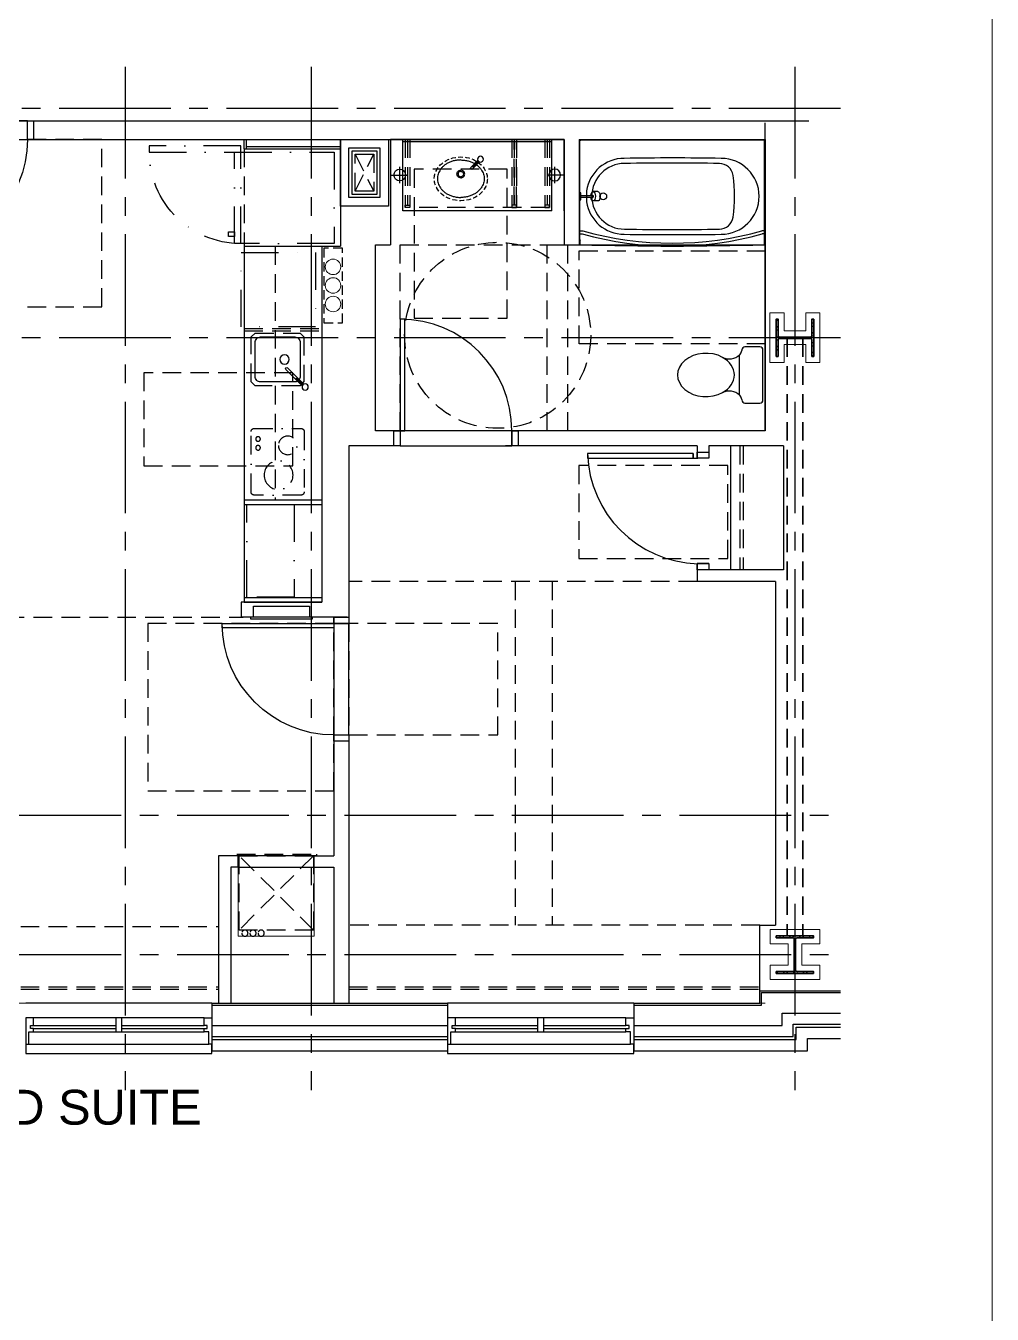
# Model space of a CAD drawing. Header units: inches. Extents: x 5995 to 10907, y 3795 to 5123.
# Drawn here: x 10595.7 to 10907.2, y 4210.2 to 4625.8 of the extents above; entities that cross this region are included whole.
import ezdxf
from ezdxf.enums import TextEntityAlignment as Align
from ezdxf.xclip import XClip

# ---------------------------------------------------------------- set-up
doc = ezdxf.new("R2010")
doc.units = ezdxf.units.IN
doc.header["$LTSCALE"] = 48
doc.header["$MEASUREMENT"] = 0
doc.header["$XCLIPFRAME"] = 0
for name, pattern in [('CENTER2', [1.125, 0.75, -0.125, 0.125, -0.125]), ('DASHDOT2', [0.5, 0.25, -0.125, 0, -0.125]), ('HIDDEN', [0.375, 0.25, -0.125]), ('HIDDEN2', [0.1875, 0.125, -0.0625]), ('PHANTOM2', [1.25, 0.625, -0.125, 0.125, -0.125, 0.125, -0.125])]:
    doc.linetypes.add(name, pattern=pattern)
for name, color, linetype in [('_0_Objects', 8, 'Continuous'), ('A-Door', 8, 'Continuous'), ('A-Door-Head', 8, 'Continuous'), ('A-Eqpm', 8, 'Continuous'), ('A-Eqpm-NIC', 8, 'DASHDOT2'), ('A-Flor-ADA', 8, 'PHANTOM2'), ('A-Flor-Case', 8, 'Continuous'), ('A-Flor-Case-Hidden', 8, 'HIDDEN2'), ('A-Flor-Outline', 8, 'Continuous'), ('A-Flor-Ovhd', 8, 'HIDDEN2'), ('A-Flor-Pfix', 8, 'Continuous'), ('A-Flor-Soffit', 8, 'HIDDEN2'), ('A-Flor-Spcl', 8, 'Continuous'), ('A-Flor-Wall Mtd Fixture', 8, 'Continuous'), ('A-Glaz', 8, 'Continuous'), ('A-Glaz-Sill', 8, 'Continuous'), ('A-Grid(3-32)', 8, 'CENTER2'), ('A-HVAC', 8, 'HIDDEN2'), ('A-Wall-Full', 8, 'Continuous'), ('A-Wall-Hatch', 8, 'Continuous')]:
    doc.layers.add(name, color=color, linetype=linetype)
for name, color, linetype, lineweight in [('A-Detl-Hatch', 8, 'Continuous', 18), ('G-Anno-Ttlb', 8, 'Continuous', 50), ('G-Anno-Ttlb @ 12', 8, 'Continuous', 50), ('G-Anno-Ttlb @ 24', 8, 'Continuous', 50), ('G-Anno-Ttlb @ 48', 8, 'Continuous', 50), ('G-Anno-Ttlb @ 96', 8, 'Continuous', 50), ('S-Detl-Hatch', 8, 'Continuous', 18), ('S-Detl-Wide', 8, 'Continuous', 35)]:
    doc.layers.add(name, color=color, linetype=linetype, lineweight=lineweight)
doc.layers.add('G-Anno-Nplt', color=8, linetype='Continuous', lineweight=18, plot=False)
doc.layers.add('G-Anno-View', color=8, linetype='Continuous', lineweight=18, plot=False)
doc.styles.add('RomanS', font='arial.ttf')
doc.styles.get("Standard").update_dxf_attribs({"font": 'arial.ttf'})

# ---------------------------------------------------------------- blocks, each defined once
blk = doc.blocks.new('36in door')
blk.add_lwpolyline([(-1.5, -36), (0, -36), (0, 0), (-1.5, 0)], close=True)
blk.add_arc((0, 0), 36, 180, 270)
blk = doc.blocks.new('kitchen faucet')
for p, q in [((0.93, 0.38), (8.38, 0.38)), ((1, 0.12), (4, 0.12)), ((4, -0.12), (4, 0.12)), ((0.93, -0.38), (8.38, -0.38)), ((1, -0.12), (4, -0.12))]:
    blk.add_line(p, q)
blk.add_circle((0, 0), 1)
blk.add_arc((8.38, 0), 0.375, 270, 90)
blk = doc.blocks.new('kitchen sink')
blk.add_lwpolyline([(-14.94, -6.97, 0.143329), (-14, -7.25), (-3, -7.25, 0.414214), (-1.25, -5.5), (-1.25, 5.5, 0.414214), (-3, 7.25), (-14, 7.25, 0.414214), (-15.75, 5.5), (-15.75, -5.5, 0.143329), (-15.47, -6.44, 0.143329)], format="xyb")
blk.add_circle((-10.75, 0), 1.5)
at = {"layer": 'A-Flor-Case-Hidden'}
for p, q in [((-15.75, 8.5), (-17, 7.25)), ((-1.25, 8.5), (0, 7.25)), ((-16.64, -7.61), (-17, -7.25)), ((-15.75, -8.5), (-16.11, -8.14)), ((-1.25, -8.5), (0, -7.25))]:
    blk.add_line(p, q, dxfattribs=at)
for points in [[(-1.25, 8.5), (-15.75, 8.5)], [(-17, 7.25), (-17, -7.25)], [(0, -7.25), (0, 7.25)], [(-15.75, -8.5), (-1.25, -8.5)]]:
    blk.add_lwpolyline(points, dxfattribs=at)
at = {"rotation": 45.00000000000001}
blk.add_blockref('kitchen faucet', (-17.38, -8.88), dxfattribs=at)
blk = doc.blocks.new('cooktop')
at = {"ltscale": 0.5}
blk.add_lwpolyline([(-7.56, -21.5), (7.56, -21.5, 0.414214), (8.56, -20.5), (8.56, -1, 0.414214), (7.56, 0), (-7.56, 0, 0.414214), (-8.56, -1), (-8.56, -20.5, 0.414214)], format="xyb", close=True, dxfattribs=at)
for centre, radius in [((-3.27, -5.47), 3), ((6.32, -3.4), 0.75), ((6.32, -6.24), 0.75), ((-0.31, -15.05), 4.66)]:
    blk.add_circle(centre, radius, dxfattribs=at)
blk = doc.blocks.new('refrigerator')
blk.add_line((-30.125, 0), (-30.125, -29.5))
for points in [[(-32.125, -29.5), (0, -29.5), (0, 0), (-32.125, 0)], [(-34.125, -3.75), (-32.125, -3.75), (-32.125, -2.25), (-34.125, -2.25)], [(-59.625, -31.5), (-59.625, -29.5), (-30.125, -29.5), (-30.125, -31.5)]]:
    blk.add_lwpolyline(points, close=True)
blk.add_arc((-30.125, -29.5), 29.5, 90, 183.88744)
blk = doc.blocks.new('fridge cubby')
at = {"layer": 'A-Flor-Case'}
for p, q in [((-31, -31.5), (0, -31.5)), ((-31, -31.5), (-31, -34.5)), ((-30.25, -31.5), (-30.25, -34.5)), ((-30.25, -32.25), (0, -32.25))]:
    blk.add_line(p, q, dxfattribs=at)
at = {"layer": 'A-Flor-Ovhd'}
blk.add_line((-31, -31.5), (-31, 0.125), dxfattribs=at)
at = {"layer": 'A-Eqpm-NIC'}
blk.add_blockref('refrigerator', (-2, -0.875), dxfattribs=at)
blk = doc.blocks.new('ADA Kitchen')
at = {"layer": 'A-Eqpm-NIC'}
for points in [[(60.5, -8), (60.5, -32), (36.5, -32), (36.5, -8)], [(147.69, -14.93), (147.69, -30.18), (117.81, -30.18), (117.81, -14.93)]]:
    blk.add_lwpolyline(points, close=True, dxfattribs=at)
at = {"layer": 'A-Flor-Case'}
for p, q in [((34.5, -31), (34.5, -6)), ((116.25, -31), (116.25, -6)), ((117.75, -31), (117.75, -6)), ((147.75, -31), (147.75, -6)), ((149.25, -31), (149.25, -6)), ((34.5, -31), (149.25, -31))]:
    blk.add_line(p, q, dxfattribs=at)
at = {"layer": 'A-Flor-Case-Hidden'}
for p, q in [((61, -31), (61, -6)), ((61.75, -31), (61.75, -6))]:
    blk.add_line(p, q, dxfattribs=at)
at = {"layer": 'A-Flor-Ovhd'}
for q in [(34.5, -6), (116.25, -21)]:
    blk.add_line((34.5, -21), q, dxfattribs=at)
at = {"layer": 'A-Wall-Full'}
for p, q in [((0, 0), (34.5, 0)), ((0, -31), (0, 0)), ((34.5, -6), (34.5, 0)), ((34.5, -6), (149.25, -6))]:
    blk.add_line(p, q, dxfattribs=at)
at = {"extrusion": (0, 0, -1), "zscale": -1, "rotation": 90}
blk.add_blockref('fridge cubby', (-34.5, 0), dxfattribs=at)
at = {"layer": 'A-Eqpm-NIC', "extrusion": (0, 0, -1), "zscale": -1, "rotation": 270}
blk.add_blockref('cooktop', (-93.25, -20.25), dxfattribs=at)
at = {"layer": 'A-Flor-Pfix', "extrusion": (0, 0, -1), "zscale": -1, "rotation": 270}
blk.add_blockref('kitchen sink', (-71, -28.75), dxfattribs=at)
blk = doc.blocks.new('Plumbing Chase')
at = {"layer": 'A-Flor-Outline', "linetype": 'HIDDEN2', "ltscale": 0.5}
blk.add_lwpolyline([(0.625, 0), (6.625, 0), (6.625, 24), (0.625, 24)], close=True, dxfattribs=at)
at = {"layer": 'G-Anno-Nplt'}
for centre in [(3.625, 18), (3.625, 12), (3.625, 6)]:
    blk.add_circle(centre, 2.5, dxfattribs=at)
blk = doc.blocks.new('shower head')
for p, q in [((0.5, 0.25), (4.48, 0.25)), ((6.04, 1.5), (4.5, 1.5)), ((0.5, -0.25), (4.48, -0.25)), ((6.02, -1.5), (4.49, -1.5))]:
    blk.add_line(p, q)
blk.add_lwpolyline([(0, -1.12), (0.5, -1.12), (0.5, 1.12), (0, 1.12)], close=True)
at = {"extrusion": (0, 0, -1)}
for centre, start_param, end_param in [((4.5, 0), 4.878708, 10.826996), ((6.02, 0), 6.265998, 9.430839)]:
    blk.add_ellipse(centre, major_axis=(0, 1.5), ratio=0.483735, start_param=start_param, end_param=end_param, dxfattribs=at)
blk.add_open_spline([(4.48, 0.25), (4.49, 0.2), (4.49, 0.16), (4.49, 0.11), (4.5, 0.04), (4.5, -0.04), (4.49, -0.11), (4.49, -0.16), (4.49, -0.21), (4.48, -0.25)], degree=3, knots=[7.6339989, 7.6339989, 7.6339989, 7.6339989, 7.7552894, 7.7552894, 7.7552894, 7.9540134, 7.9540134, 7.9540134, 8.074038, 8.074038, 8.074038, 8.074038])
blk = doc.blocks.new('shower curtain rod')
for p, q in [((-59.75, 0), (-60, 0)), ((-59.75, -2.5), (-59.75, 0)), ((-0.25, 0), (0, 0)), ((-0.25, -2.5), (-0.25, 0)), ((-59.75, -2.5), (-60, -2.5)), ((-59.75, -0.75), (-58.86, -0.75)), ((-59.75, -1.75), (-59, -1.75)), ((-0.25, -0.75), (-1.14, -0.75)), ((-0.25, -1.75), (-1, -1.75)), ((-0.25, -2.5), (0, -2.5))]:
    blk.add_line(p, q)
for centre, radius, start, end in [((-30, 101.37), 107.12, 254.2934, 285.7066), ((-30, 101.34), 106.09, 254.2167, 285.7833)]:
    blk.add_arc(centre, radius, start, end)
blk = doc.blocks.new('ADA Tub')
for p, q in [((0.12, -32.25), (0.12, -0.31)), ((59.44, -0.12), (0.31, -0.12)), ((59.63, -32.25), (59.63, -0.31)), ((2.25, -16.5), (2.25, -20)), ((0.19, -33.86), (0.19, -32.36)), ((59.56, -33.86), (59.56, -32.36)), ((-0.07, -33.87), (59.81, -33.87))]:
    blk.add_line(p, q)
blk.add_circle((7.62, -18.25), 1.09)
for centre, radius, start, end in [((0.31, -0.31), 0.188, 90, 180), ((59.44, -0.31), 0.188, 0, 90), ((14.37, -18.25), 12.25, 90, 171.7868), ((14.5, -18.25), 10.59, 90, 180), ((30, -982.48), 976.6, 89.08325, 90.91675), ((29.77, -940.73), 933.2, 89.06218, 90.93782), ((45.05, -12.16), 4.5, 8.0478, 90), ((45.62, -18.25), 12.25, 270, 90), ((1.97, -18.25), 48, 351.9522, 8.0478), ((14.37, -18.25), 12.25, 188.2132, 270), ((14.5, -18.25), 10.59, 180, 270), ((29.77, 904.23), 933.2, 269.06218, 270.93782), ((45.05, -24.34), 4.5, 270, 351.9522), ((0.25, -32.25), 0.13, 180, 241.143), ((30, 945.98), 976.6, 269.08325, 270.91675), ((59.5, -32.25), 0.13, 298.857, 0), ((0.25, -33.69), 0.13, 246.6399, 270), ((29.87, 1136.13), 1170.38, 268.54955, 271.45045), ((59.81, -33.81), 0.06, 270, 0)]:
    blk.add_arc(centre, radius, start, end)
at = {"layer": 'A-Flor-Pfix'}
blk.add_blockref('shower head', (-0.13, -18.25), dxfattribs=at)
at = {"layer": 'A-Flor-Spcl'}
blk.add_blockref('shower curtain rod', (59.87, -28.62), dxfattribs=at)
blk = doc.blocks.new('Toiliet American Std Cadet Pro')
for p, q in [((5.84, 9.06), (1, 9.06)), ((0, 8.06), (0, -8.06)), ((6.84, 7.9), (6.84, 8.06)), ((7.53, 6.52), (7, 7.36)), ((7.69, -5.98), (7.69, 5.98)), ((6.84, -8.06), (6.84, -7.9)), ((7, -7.36), (7.53, -6.52)), ((1, -9.06), (5.84, -9.06))]:
    blk.add_line(p, q)
for centre, radius, start, end in [((1, 8.06), 1, 90, 180), ((5.84, 8.06), 1, 0, 90), ((7.84, 7.9), 1, 180, 212.4157), ((6.69, 5.98), 1, 0, 32.4157), ((10.89, 10.1), 4.91, 226.8784, 295.5831), ((1, -8.06), 1, 180, 270), ((5.84, -8.06), 1, 270, 0), ((7.84, -7.9), 1, 147.5844, 180), ((10.89, -10.1), 4.91, 64.417, 133.1217), ((6.69, -5.98), 1, 327.5844, 0)]:
    blk.add_arc(centre, radius, start, end)
for start_param, end_param in [(2.197169, 4.086017), (4.086017, 8.480354)]:
    blk.add_ellipse((18.39, 0), major_axis=(9.17, 0), ratio=0.762999, start_param=start_param, end_param=end_param)
blk = doc.blocks.new('34in door offset')
blk.add_lwpolyline([(5489.3, 909.53), (5523.3, 909.53), (5523.3, 911.03), (5489.3, 911.03)], close=True)
blk.add_lwpolyline([(5523.3, 911.03), (5523.3, 909.53), (5524.8, 909.53)])
blk.add_arc((5525.86, 912.09), 36.58, 181.6617, 268.3383)
blk = doc.blocks.new('wall sconce')
for p, q in [((-1, 0), (4.625, 0)), ((2, -2.625), (2, 2.625))]:
    blk.add_line(p, q)
blk.add_circle((2, 0), 1.875)
blk = doc.blocks.new('sink1915rear')
for p, q in [((-5.47, -4.01), (-3.08, -6.41)), ((-6, -4.54), (-3.61, -6.94)), ((-5.78, -4.41), (-3.96, -6.23)), ((-5.6, -4.24), (-3.78, -6.05)), ((-3.96, -6.23), (-3.78, -6.05)), ((-3.61, -6.94), (-3.08, -6.41))]:
    blk.add_line(p, q)
blk.add_circle((-6.35, -3.67), 0.938)
for points, knots in [([(0, -3.91), (-0.41, -3.93), (-1.23, -3.96), (-2.41, -4.2), (-3.48, -4.57), (-4.13, -4.89), (-4.43, -5.06)], [0, 0, 0, 0, 1.238365, 2.448444, 3.606048, 4.621257, 4.621257, 4.621257, 4.621257]), ([(-5.07, -5.48), (-5.16, -5.54), (-5.5, -5.8), (-6.03, -6.29), (-6.6, -6.99), (-7.03, -7.71), (-7.32, -8.45), (-7.5, -9.2), (-7.56, -9.95), (-7.5, -10.7), (-7.32, -11.45), (-7.03, -12.19), (-6.6, -12.91), (-6.03, -13.61), (-5.33, -14.26), (-4.48, -14.84), (-3.5, -15.33), (-2.41, -15.7), (-1.23, -15.95), (-0.41, -15.98), (0, -15.99)], [5.387657, 5.387657, 5.387657, 5.387657, 5.72094, 6.671915, 7.55893, 8.391939, 9.182354, 9.943851, 10.690053, 11.436458, 12.198524, 12.989815, 13.823917, 14.712127, 15.664288, 16.687236, 17.780855, 18.938437, 20.147416, 21.38303, 21.38303, 21.38303, 21.38303])]:
    blk.add_open_spline(points, degree=3, knots=knots)
for points in [[(0, -3.91), (1.24, -3.99), (2.42, -4.23), (3.52, -4.61), (4.49, -5.1), (5.33, -5.68), (6.03, -6.32), (6.59, -7.01), (7.01, -7.73), (7.31, -8.46), (7.48, -9.21), (7.54, -9.95), (7.48, -10.69), (7.31, -11.44), (7.01, -12.17), (6.59, -12.89), (6.03, -13.58), (5.33, -14.22), (4.49, -14.81), (3.51, -15.3), (2.42, -15.67), (1.23, -15.91), (0, -15.99)], [(0, -9.7), (-0.48, -9.61), (-0.88, -9.34), (-1.15, -8.93), (-1.25, -8.45), (-1.15, -7.97), (-0.88, -7.57), (-0.48, -7.3), (0, -7.2)], [(0, -7.58), (-0.33, -7.64), (-0.62, -7.83), (-0.81, -8.12), (-0.87, -8.45), (-0.81, -8.79), (-0.62, -9.07), (-0.33, -9.26), (0, -9.33)], [(0, -9.7), (0.48, -9.61), (0.88, -9.34), (1.15, -8.93), (1.25, -8.45), (1.15, -7.97), (0.88, -7.57), (0.48, -7.3), (0, -7.2)], [(0, -7.58), (0.33, -7.64), (0.62, -7.83), (0.81, -8.12), (0.88, -8.45), (0.81, -8.79), (0.62, -9.07), (0.33, -9.26), (0, -9.33)]]:
    blk.add_spline(points, degree=3)
at = {"layer": 'A-Flor-Case-Hidden', "linetype": 'HIDDEN2', "ltscale": 0.25, "extrusion": (0, 0, -1)}
blk.add_ellipse((0, -10.01), major_axis=(-8.56, 0), ratio=0.824818, dxfattribs=at)
blk = doc.blocks.new('41in Std Vanity')
at = {"layer": 'A-Flor-Case'}
for p, q in [((23, 52), (0, 52)), ((0.75, 4), (0.75, 52)), ((23, 4), (23, 52)), ((23, 4), (0, 4))]:
    blk.add_line(p, q, dxfattribs=at)
at = {"layer": 'A-Flor-Case-Hidden'}
for p, q in [((0, 51.25), (22, 51.25)), ((0, 50.5), (21.25, 50.5)), ((22, 4.75), (22, 51.125)), ((0, 49.75), (21.25, 49.75)), ((0, 16.875), (21.25, 16.875)), ((0, 16.125), (21.25, 16.125)), ((0, 15.375), (22, 15.375)), ((21.25, 16.125), (0.75, 16.125)), ((21.25, 15.375), (0.75, 15.375)), ((0, 6.25), (21.25, 6.25)), ((0, 5.5), (21.25, 5.5)), ((0, 4.75), (22, 4.75))]:
    blk.add_line(p, q, dxfattribs=at)
for points in [[(21.25, 49.75), (22, 49.75), (22, 51.25), (21.25, 51.25)], [(21.25, 16.875), (22, 16.875), (22, 15.375), (21.25, 15.375)], [(21.25, 6.25), (22, 6.25), (22, 4.75), (21.25, 4.75)]]:
    blk.add_lwpolyline(points, close=True, dxfattribs=at)
at = {"layer": 'A-Wall-Full'}
for p, q in [((0, 0), (0, 56)), ((0, 56), (23, 56)), ((23, 0), (0, 0))]:
    blk.add_line(p, q, dxfattribs=at)
at = {"layer": 'A-Flor-Pfix', "rotation": 90}
blk.add_blockref('sink1915rear', (2.736, 33.312), dxfattribs=at)
at = {"layer": 'A-Flor-Wall Mtd Fixture', "xscale": -1, "rotation": 90}
blk.add_blockref('wall sconce', (11.5, 55), dxfattribs=at)
at = {"layer": 'A-Flor-Wall Mtd Fixture', "rotation": 90}
blk.add_blockref('wall sconce', (11.5, 1), dxfattribs=at)
blk = doc.blocks.new('Single 12x6 HVAC Shaft')
at = {"layer": 'A-Flor-Outline'}
blk.add_lwpolyline([(3.75, 17.75), (11.75, 17.75), (11.75, 3.75), (3.75, 3.75)], close=True, dxfattribs=at)
at = {"layer": 'A-HVAC'}
for p, q in [((4.75, 16.75), (10.75, 4.75)), ((4.75, 4.75), (10.75, 16.75))]:
    blk.add_line(p, q, dxfattribs=at)
blk.add_lwpolyline([(4.75, 16.75), (10.75, 16.75), (10.75, 4.75), (4.75, 4.75)], close=True, dxfattribs=at)
at = {"layer": 'A-Wall-Full'}
for points in [[(0, 21.5), (15.5, 21.5), (15.5, 0), (0, 0)], [(2.75, 18.75), (12.75, 18.75), (12.75, 2.75), (2.75, 2.75)]]:
    blk.add_lwpolyline(points, close=True, dxfattribs=at)
blk = doc.blocks.new('ADA 2BED BATH')
blk.add_line((136.99, -58.99), (136.99, -79.62))
at = {"layer": 'A-Door'}
for points in [[(19.26, -98.88), (17.26, -98.88), (17.26, -94), (19.26, -94)], [(57.26, -98.88), (55.26, -98.88), (55.26, -94), (57.26, -94)], [(115.05, -100.87), (118.8, -100.87), (118.8, -102.87), (115.05, -102.87)], [(115.05, -136.87), (118.8, -136.87), (118.8, -138.87), (115.05, -138.87)]]:
    blk.add_lwpolyline(points, close=True, dxfattribs=at)
at = {"layer": 'A-Door-Head'}
blk.add_lwpolyline([(19.26, -98.88), (55.26, -98.88), (55.26, -94), (19.26, -94)], close=True, dxfattribs=at)
at = {"layer": 'A-Flor-ADA', "linetype": 'HIDDEN2'}
for points in [[(23.77, -9.64), (23.77, -57.64), (53.77, -57.64), (53.77, -9.64)], [(19.26, -94), (19.26, -34), (73.26, -34), (73.26, -94)], [(66.68, -34), (136.99, -34), (136.99, -94), (66.68, -94)], [(76.99, -36), (136.99, -36), (136.99, -66), (76.99, -66)], [(76.89, -135.21), (124.89, -135.21), (124.89, -105.21), (76.89, -105.21)]]:
    blk.add_lwpolyline(points, close=True, dxfattribs=at)
blk.add_circle((50.7, -63.21), 30, dxfattribs=at)
at = {"layer": 'A-Flor-Case'}
blk.add_line((125.8, -98.88), (125.8, -138.87), dxfattribs=at)
at = {"layer": 'A-Flor-Case-Hidden'}
for p, q in [((128.8, -98.88), (128.8, -138.87)), ((129.8, -98.88), (129.8, -138.87))]:
    blk.add_line(p, q, dxfattribs=at)
at = {"layer": 'A-Flor-Soffit'}
blk.add_line((115.05, -142.62), (2.75, -142.62), dxfattribs=at)
at = {"layer": 'A-Wall-Full'}
for p, q in [((16.12, 0), (16.12, -34)), ((72.12, 0), (72.12, -34)), ((72.12, 0), (72.12, -34)), ((77, 0), (77, -34)), ((77, 0), (136.99, 0)), ((136.99, 0), (136.99, -94)), ((11.26, -94), (11.26, -34)), ((11.26, -34), (16.12, -34)), ((72.12, -34), (77, -34)), ((19.26, -94), (11.26, -94)), ((19.26, -94), (19.26, -98.88)), ((69.75, -94), (53.26, -94)), ((55.26, -94), (55.26, -98.88)), ((136.99, -94), (69.75, -94)), ((19.26, -98.88), (2.75, -98.88)), ((115.05, -98.88), (53.26, -98.88)), ((115.05, -98.88), (115.05, -102.87)), ((118.8, -98.88), (118.8, -102.87)), ((142.8, -98.88), (118.8, -98.88)), ((142.8, -98.88), (142.8, -138.87)), ((118.8, -102.87), (115.05, -102.87)), ((115.05, -136.87), (115.05, -142.62)), ((118.8, -136.87), (115.05, -136.87)), ((118.8, -136.87), (118.8, -138.87)), ((142.8, -138.87), (118.8, -138.87)), ((140.3, -142.62), (115.05, -142.62))]:
    blk.add_line(p, q, dxfattribs=at)
blk.add_blockref('Single 12x6 HVAC Shaft', (0, -21.5))
at = {"xscale": -1, "rotation": 90}
blk.add_blockref('41in Std Vanity', (72.12, 0), dxfattribs=at)
at = {"layer": 'A-Door', "extrusion": (0, 0, -1), "xscale": -1, "zscale": -1, "rotation": 180}
blk.add_blockref('36in door', (-19.26, -94), dxfattribs=at)
at = {"layer": 'A-Door'}
blk.add_blockref('34in door offset', (-5409.62, -1012.4), dxfattribs=at)
at = {"layer": 'A-Flor-Pfix', "extrusion": (0, 0, -1), "xscale": -1, "zscale": -1}
blk.add_blockref('ADA Tub', (-77.12, -0.12), dxfattribs=at)
at = {"layer": 'A-Flor-Pfix', "rotation": 180.0001459485158}
blk.add_blockref('Toiliet American Std Cadet Pro', (136.24, -76), dxfattribs=at)
blk = doc.blocks.new('HVAC UNIT NICHE')
at = {"layer": 'A-Door-Head'}
blk.add_lwpolyline([(4, 0), (28.5, 0), (28.5, -3.75), (4, -3.75)], close=True, dxfattribs=at)
at = {"layer": 'A-HVAC'}
for p, q in [((4.25, 0), (28.25, -24)), ((4.25, -24), (28.25, 0))]:
    blk.add_line(p, q, dxfattribs=at)
for points in [[(3.25, 0), (29.25, 0), (29.25, 0.5), (3.25, 0.5)], [(4.25, -24), (28.25, -24), (28.25, 0), (4.25, 0)]]:
    blk.add_lwpolyline(points, close=True, dxfattribs=at)
for centre in [(21.13, -25), (23.75, -25), (26.36, -25)]:
    blk.add_circle(centre, 1, dxfattribs=at)
at = {"layer": 'A-Wall-Full'}
for p, q in [((4, 0), (0, 0)), ((4, -3.75), (4, 0)), ((28.5, 0), (33.25, 0)), ((28.5, -3.75), (28.5, 0)), ((33.25, 0), (33.25, -26)), ((4, -3.75), (0, -3.75)), ((28.5, -3.75), (29.5, -3.75)), ((29.5, -3.75), (29.5, -26))]:
    blk.add_line(p, q, dxfattribs=at)
at = {"layer": 'G-Anno-Nplt'}
blk.add_lwpolyline([(4, 0), (4, -26), (28.5, -26), (28.5, 0)], close=True, dxfattribs=at)
blk = doc.blocks.new('ADA 2 Bedroom Suite')
at = {"layer": 'A-Door'}
for points in [[(244.53, 280.62), (246.53, 280.62), (246.53, 274.62), (244.53, 274.62)], [(343.32, 118.5), (343.32, 120.5), (348.2, 120.5), (348.2, 118.5)], [(343.32, 80.5), (343.32, 82.5), (348.2, 82.5), (348.2, 80.5)]]:
    blk.add_lwpolyline(points, close=True, dxfattribs=at)
at = {"layer": 'A-Door-Head'}
for points in [[(244.53, 280.62), (208.53, 280.62), (208.53, 274.62), (244.53, 274.62)], [(343.32, 118.5), (343.32, 82.5), (348.2, 82.5), (348.2, 118.5)]]:
    blk.add_lwpolyline(points, close=True, dxfattribs=at)
at = {"layer": 'A-Eqpm'}
for points in [[(335.45, 120.5), (317.45, 120.5), (317.45, 124), (335.45, 124)], [(336.45, 120.5), (316.45, 120.5), (316.45, 120), (336.45, 120)]]:
    blk.add_lwpolyline(points, close=True, dxfattribs=at)
at = {"layer": 'A-Flor-ADA', "linetype": 'HIDDEN2'}
for points in [[(208.53, 220.62), (268.53, 220.62), (268.53, 274.62), (208.53, 274.62)], [(330.07, 199.35), (282.07, 199.35), (282.07, 169.35), (330.07, 169.35)], [(283.32, 64.5), (343.32, 64.5), (343.32, 118.5), (283.32, 118.5)], [(348.2, 118.5), (348.2, 82.5), (396.2, 82.5), (396.2, 118.5)]]:
    blk.add_lwpolyline(points, close=True, dxfattribs=at)
at = {"layer": 'A-Flor-Soffit'}
for p, q in [((401.75, 132), (401.75, 21.18)), ((413.75, 132), (413.75, 21.18)), ((183.53, 120.5), (314.07, 120.5)), ((480.62, 21.18), (348.2, 21.18)), ((224.36, 20.73), (306.15, 20.73))]:
    blk.add_line(p, q, dxfattribs=at)
at = {"layer": 'A-Wall-Full'}
for p, q in [((54, 280.62), (496.42, 280.62)), ((244.53, 274.62), (244.53, 280.62)), ((482.44, 180.63), (482.44, 279.9)), ((244.53, 274.62), (417.57, 274.62)), ((348.2, 175.75), (348.2, 118.5)), ((485.75, 132), (485.75, 21.18)), ((339.45, 125.37), (313.45, 125.37)), ((313.45, 125.37), (313.45, 120.5)), ((347.57, 120.5), (313.45, 120.5)), ((343.32, 120.5), (343.32, 118.5)), ((343.32, 118.5), (348.2, 118.5)), ((343.32, 82.5), (348.2, 82.5)), ((343.32, 82.5), (343.32, 43.55)), ((348.2, 82.5), (348.2, -4)), ((306.15, 43.55), (306.15, -4)), ((311.97, 43.55), (306.15, 43.55)), ((341.01, 43.55), (343.32, 43.55)), ((312.01, 39.8), (310.07, 39.8)), ((310.07, 39.8), (310.07, -4)), ((341.01, 39.8), (343.32, 39.8)), ((343.32, 39.8), (343.32, -4)), ((480.62, -4), (480.62, 21.18)), ((480.62, 21.18), (485.75, 21.18))]:
    blk.add_line(p, q, dxfattribs=at)
at = {"layer": 'G-Anno-Nplt'}
blk.add_line((1.25, -4), (482.44, -4), dxfattribs=at)
at = {"rotation": 270}
blk.add_blockref('ADA Kitchen', (345.45, 274.62), dxfattribs=at)
for name, p in [('ADA 2BED BATH', (345.45, 274.62)), ('Plumbing Chase', (339.45, 215.49))]:
    blk.add_blockref(name, p)
ref = blk.add_blockref('HVAC UNIT NICHE', (341.01, 43.55), dxfattribs=dict(xscale=-1))
XClip(ref).set_block_clipping_path([(-0.6738588954, -26), (28.990999326, 2.7946465715)])
at = {"layer": 'A-Door', "extrusion": (0, 0, -1), "zscale": -1}
blk.add_blockref('36in door', (-208.53, 274.62), dxfattribs=at)
at = {"layer": 'A-Door', "extrusion": (0, 0, -1), "zscale": -1, "rotation": 90}
blk.add_blockref('36in door', (-343.32, 118.5), dxfattribs=at)
blk = doc.blocks.new('Anno_Title_T1')
at = {"linetype": 'ByBlock', "lineweight": -2, "style": 'RomanS'}
blk.add_attdef('TITLE', (2.75, 0.5), '', height=1.25, dxfattribs=at)
blk.add_attdef('SCALE', text='', height=0.75, dxfattribs=at).set_placement((2.75, -0.5), align=Align.TOP_LEFT)
blk = doc.blocks.new('*U290')
at = {"layer": 'G-Anno-Ttlb @ 12'}
ref = blk.add_blockref('Anno_Title_T1', (10356.89, 4266.85), dxfattribs=dict(at, xscale=1.125, yscale=1.125, zscale=1.125))
ref.add_attrib('SCALE', 'SCALE: 1/4"= 1\'-0"', dxfattribs={"layer": '0', "linetype": 'ByBlock', "lineweight": -2, "height": 0.8438}).set_placement((10359.98, 4266.28), align=Align.TOP_LEFT)
ref.add_attrib('TITLE', 'ACC. 2B- ACCESSIBLE 2-BED SUITE', (10359.98, 4267.41), dxfattribs={"layer": '0', "linetype": 'ByBlock', "lineweight": -2, "height": 1.4062})
at = {"layer": 'G-Anno-Ttlb @ 24'}
ref = blk.add_blockref('Anno_Title_T1', (10356.89, 4266.85), dxfattribs=dict(at, xscale=2.25, yscale=2.25, zscale=2.25))
ref.add_attrib('SCALE', 'SCALE: 1/4"= 1\'-0"', dxfattribs={"layer": '0', "linetype": 'ByBlock', "lineweight": -2, "height": 1.6875}).set_placement((10363.07, 4265.72), align=Align.TOP_LEFT)
ref.add_attrib('TITLE', 'ACC. 2B- ACCESSIBLE 2-BED SUITE', (10363.07, 4267.97), dxfattribs={"layer": '0', "linetype": 'ByBlock', "lineweight": -2, "height": 2.8125})
at = {"layer": 'G-Anno-Ttlb @ 48'}
ref = blk.add_blockref('Anno_Title_T1', (10356.89, 4266.85), dxfattribs=dict(at, xscale=4.5, yscale=4.5, zscale=4.5))
ref.add_attrib('SCALE', 'SCALE: 1/4"= 1\'-0"', dxfattribs={"layer": '0', "linetype": 'ByBlock', "lineweight": -2, "height": 3.375}).set_placement((10369.26, 4264.6), align=Align.TOP_LEFT)
ref.add_attrib('TITLE', 'ACC. 2B- ACCESSIBLE 2-BED SUITE', (10369.26, 4269.1), dxfattribs={"layer": '0', "linetype": 'ByBlock', "lineweight": -2, "height": 5.625})
at = {"layer": 'G-Anno-Ttlb @ 96'}
ref = blk.add_blockref('Anno_Title_T1', (10356.89, 4266.85), dxfattribs=dict(at, xscale=9, yscale=9, zscale=9))
ref.add_attrib('SCALE', 'SCALE: 1/4"= 1\'-0"', dxfattribs={"layer": '0', "linetype": 'ByBlock', "lineweight": -2, "height": 6.75}).set_placement((10381.64, 4262.35), align=Align.TOP_LEFT)
ref.add_attrib('TITLE', 'ACC. 2B- ACCESSIBLE 2-BED SUITE', (10381.64, 4271.35), dxfattribs={"layer": '0', "linetype": 'ByBlock', "lineweight": -2, "height": 11.25})
blk = doc.blocks.new('EXTERIOR WINDOW')
at = {"layer": 'A-Glaz'}
for p, q in [((3829.83, -10349.67), (3856.33, -10349.67)), ((3829.83, -10350.67), (3856.33, -10350.67)), ((3829.83, -10351.67), (3884.83, -10351.67)), ((3858.33, -10349.67), (3884.83, -10349.67)), ((3858.33, -10350.67), (3884.83, -10350.67))]:
    blk.add_line(p, q, dxfattribs=at)
for points in [[(3829.83, -10349.67), (3829.83, -10347.17), (3827.33, -10347.17), (3827.33, -10355.67), (3828.33, -10355.67), (3828.33, -10351.67), (3829.83, -10351.67), (3829.83, -10350.67), (3828.83, -10350.67), (3828.83, -10349.67), (3829.83, -10349.67)], [(3884.83, -10349.67), (3884.83, -10347.17), (3887.33, -10347.17), (3887.33, -10355.67), (3886.33, -10355.67), (3886.33, -10351.67), (3884.83, -10351.67), (3884.83, -10350.67), (3885.83, -10350.67), (3885.83, -10349.67), (3884.83, -10349.67)]]:
    blk.add_lwpolyline(points, dxfattribs=at)
blk.add_lwpolyline([(3858.33, -10347.17), (3856.33, -10347.17), (3856.33, -10351.67), (3858.33, -10351.67)], close=True, dxfattribs=at)
at = {"layer": 'A-Glaz-Sill'}
for p, q in [((3887.33, -10342.42), (3827.33, -10342.42)), ((3884.83, -10347.17), (3829.83, -10347.17)), ((3828.33, -10355.67), (3886.33, -10355.67))]:
    blk.add_line(p, q, dxfattribs=at)
blk.add_lwpolyline([(3827.33, -10355.67), (3827.33, -10358.67), (3887.33, -10358.67), (3887.33, -10355.67)], dxfattribs=at)
blk = doc.blocks.new('2ND FLOOR CORE & SHELL')
at = {"layer": 'A-Wall-Full'}
for p, q in [((9093.12, -9209.38), (9144.5, -9209.38)), ((9093.12, -9213.38), (9093.12, -9209.38)), ((8916.5, -9213.38), (8992.5, -9213.38)), ((8916.5, -9213.38), (8916.5, -9228.75)), ((8992.5, -9213.38), (8992.5, -9228.75)), ((9052.5, -9213.38), (9093.12, -9213.38)), ((9052.5, -9213.38), (9052.5, -9228.75)), ((9108.5, -9224.75), (9144.5, -9224.75)), ((9108.5, -9228.75), (9108.5, -9224.75)), ((8916.5, -9228.75), (8992.5, -9228.75)), ((9052.5, -9228.75), (9108.5, -9228.75))]:
    blk.add_line(p, q, dxfattribs=at)
at = {"layer": 'A-Wall-Hatch'}
for p, q in [((9093.75, -9210), (9144.5, -9210)), ((9093.75, -9214), (9093.75, -9210)), ((8916.5, -9214), (8992.5, -9214)), ((9052.5, -9214), (9093.75, -9214)), ((9100.37, -9216.63), (9144.5, -9216.63)), ((9100.37, -9220.63), (9100.37, -9216.63)), ((8916.5, -9220.63), (8992.5, -9220.63)), ((9052.5, -9220.63), (9100.37, -9220.63)), ((9103.87, -9220.13), (9144.5, -9220.13)), ((9103.87, -9224.13), (9103.87, -9220.13)), ((9104.87, -9221.13), (9144.5, -9221.13)), ((9104.87, -9225.13), (9104.87, -9221.13)), ((8916.5, -9224.13), (8992.5, -9224.13)), ((8916.5, -9225.13), (8992.5, -9225.13)), ((9052.5, -9224.13), (9103.87, -9224.13)), ((9052.5, -9225.13), (9104.87, -9225.13))]:
    blk.add_line(p, q, dxfattribs=at)
for p in [(5029.17, 1129.05), (5165.17, 1129.05)]:
    blk.add_blockref('EXTERIOR WINDOW', p)
blk = doc.blocks.new('*U9')
at = {"layer": 'A-Detl-Hatch'}
h = blk.add_hatch(dxfattribs=at)
h.set_pattern_fill('ANSI32', color=256, scale=6, style=0)
h.set_pattern_definition([(45, (0, -6.06), (-1.591, 1.591), []), (45, (1.0607, -6.06), (-1.591, 1.591), [])])
edge = h.paths.add_edge_path()
edge.add_line((6, -12.12), (6, -11.515))
edge.add_line((6, -11.515), (0.795, -11.515))
edge.add_arc((0.795, -10.915), 0.6, 180, 270, ccw=False)
edge.add_line((0.195, -10.915), (0.195, -1.205))
edge.add_arc((0.795, -1.205), 0.6, 90, 180, ccw=False)
edge.add_line((0.795, -0.605), (6, -0.605))
edge.add_line((6, -0.605), (6, 0))
edge.add_line((6, 0), (-6, 0))
edge.add_line((-6, 0), (-6, -0.605))
edge.add_line((-6, -0.605), (-0.795, -0.605))
edge.add_arc((-0.795, -1.205), 0.6, 0, 90, ccw=False)
edge.add_line((-0.195, -1.205), (-0.195, -10.915))
edge.add_arc((-0.795, -10.915), 0.6, 270, 360, ccw=False)
edge.add_line((-0.795, -11.515), (-6, -11.515))
edge.add_line((-6, -11.515), (-6, -12.12))
edge.add_line((-6, -12.12), (6, -12.12))
at = {"linetype": 'ByBlock'}
blk.add_lwpolyline([(6, -12.12), (6, -11.515), (0.795, -11.515, -0.4142136), (0.195, -10.915), (0.195, -1.205, -0.4142136), (0.795, -0.605), (6, -0.605), (6, 0), (-6, 0), (-6, -0.605), (-0.795, -0.605, -0.4142136), (-0.195, -1.205), (-0.195, -10.915, -0.4142136), (-0.795, -11.515), (-6, -11.515), (-6, -12.12)], format="xyb", close=True, dxfattribs=at)
blk = doc.blocks.new('W12X65')
at = {"layer": 'S-Detl-Hatch'}
blk.add_lwpolyline([(13860.59, -7310.28), (13860.59, -7305.67), (13854.79, -7305.67), (13854.79, -7298.76), (13860.59, -7298.76), (13860.59, -7294.16), (13844.59, -7294.16), (13844.59, -7298.76), (13850.4, -7298.76), (13850.4, -7305.67), (13844.59, -7305.67), (13844.59, -7310.28)], close=True, dxfattribs=at)
at = {"layer": 'S-Detl-Wide'}
blk.add_blockref('*U9', (13852.59, -7296.16), dxfattribs=at)
blk = doc.blocks.new('2ND FLOOR - STRUCTURAL GRID')
at = {"layer": 'A-Grid(3-32)'}
for p, q in [((8888.5, -7426.01), (8888.5, -9409.77)), ((8948.5, -7426.01), (8948.5, -9409.77)), ((9104.5, -7426.01), (9104.5, -9409.77)), ((11912.5, -8924.75), (8104.5, -8924.75)), ((11912.5, -8998.75), (8104.5, -8998.75)), ((8104.5, -9152.75), (11912.5, -9152.75)), ((8104.5, -9197.75), (11912.5, -9197.75))]:
    blk.add_line(p, q, dxfattribs=at)
at = {"layer": 'S-Detl-Wide', "linetype": 'HIDDEN2'}
for p, q in [((9102, -8998.95), (9102, -9191.69)), ((9107, -8998.95), (9107, -9191.69))]:
    blk.add_line(p, q, dxfattribs=at)
at = {"rotation": 90}
blk.add_blockref('W12X65', (1802.28, -22851.34), dxfattribs=at)
blk.add_blockref('W12X65', (-4748.1, -1895.53))

msp = doc.modelspace()

# ---------------------------------------------------------------- linework, layer by layer
at = {"layer": 'A-Flor-Ovhd'}
for p, q in [((10576.01, 4315.82), (10657.8, 4315.82)), ((10576.01, 4315.07), (10657.8, 4315.07)), ((10699.85, 4315.82), (10832.27, 4315.82)), ((10699.85, 4315.07), (10832.27, 4315.07))]:
    msp.add_line(p, q, dxfattribs=at)
at = {"layer": 'G-Anno-View'}
msp.add_lwpolyline([(9389.25, 5122.88), (10907.25, 5122.88), (10907.25, 4006.88), (9389.25, 4006.88)], close=True, dxfattribs=at)

# ---------------------------------------------------------------- block references
at = {"layer": '_0_Objects'}
ref = msp.add_blockref('2ND FLOOR CORE & SHELL', (1739.15, 13523.95), dxfattribs=at)
XClip(ref).set_block_clipping_path([(8581.2652677563, -8989.0212169962), (8581.2652677563, -9241.4948675092), (9119.2227616765, -9241.4948675092), (9119.2227616765, -8911.3940025273), (8659.1430706763, -8911.3940025273), (8659.1430706763, -8988.4268271005)])
at = {"layer": '_0_Objects', "linetype": 'HIDDEN'}
ref = msp.add_blockref('2ND FLOOR - STRUCTURAL GRID', (1739.15, 13523.95), dxfattribs=at)
XClip(ref).set_block_clipping_path([(8581.2652677563, -8989.0212169962), (8581.2652677563, -9241.4948675092), (9119.2227616765, -9241.4948675092), (9119.2227616765, -8911.3940025273), (8659.1430706763, -8911.3940025273), (8659.1430706763, -8988.4268271005)])
at = {"layer": '_0_Objects'}
msp.add_blockref('ADA 2 Bedroom Suite', (10351.65, 4314.57), dxfattribs=at)
at = {"layer": 'G-Anno-Ttlb'}
msp.add_blockref('*U290', (0, 0), dxfattribs=at)

doc.saveas('drawing.dxf')
